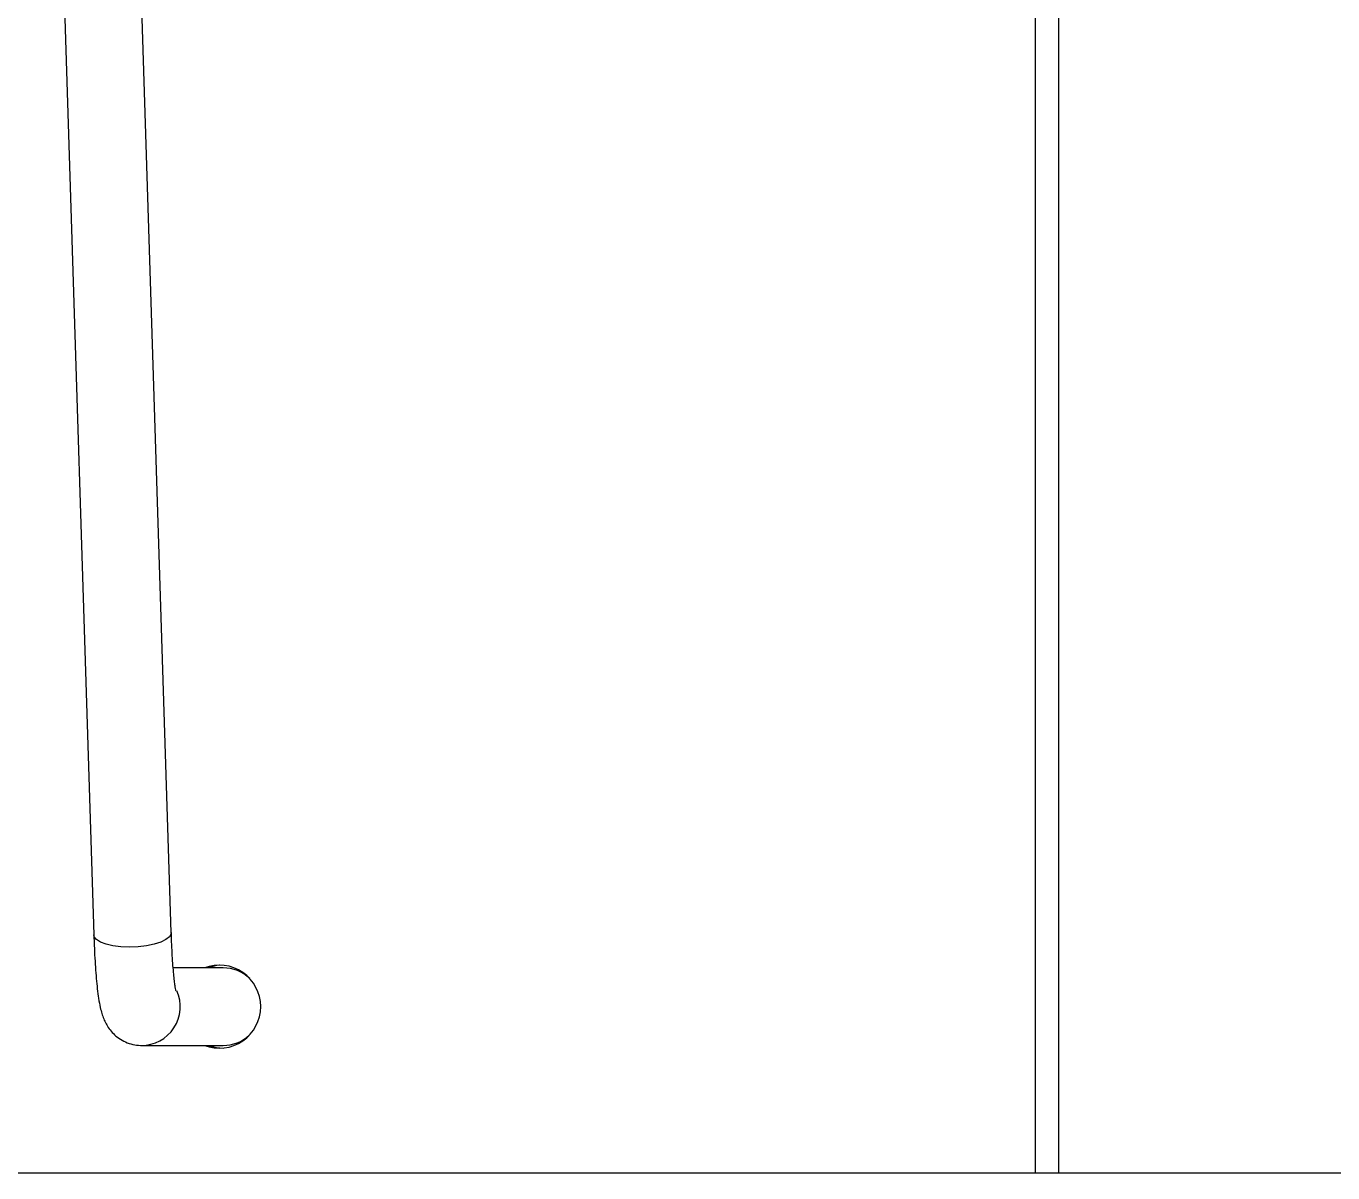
# Model space of a CAD drawing. Header units: inches. Extents: x -8 to 201, y -1 to 136.
# Drawn here: x 161.3 to 170.59, y 107.96 to 116.11 of the extents above; entities that cross this region are included whole.
import ezdxf

# ---------------------------------------------------------------- set-up
doc = ezdxf.new("R2010")
doc.units = ezdxf.units.IN
doc.layers.add('ZANO_R', color=7, linetype='Continuous', lineweight=0)
doc.layers.add('ZANO_W', color=1, linetype='Continuous', lineweight=0)
doc.styles.get("Standard").update_dxf_attribs({"font": 'arial.ttf'})
doc.dimstyles.new('amerykanie', dxfattribs={"dimtxt": 50, "dimasz": 50, "dimexe": 0.5, "dimexo": 0.5, "dimgap": 1, "dimtad": 1, "dimdec": 0, "dimzin": 0, "dimlunit": 5, "dimtxsty": 'Standard', "dimcen": 0.09, "dimclrd": 1, "dimclre": 1, "dimclrt": 1, "dimazin": 0, "dimtfac": 1, "dimtdec": 0, "dimtmove": 0, "dimatfit": 3, "dimfxl": 1, "dimtzin": 0, "dimarcsym": 1})

# ---------------------------------------------------------------- blocks, each defined once
blk = doc.blocks.new('*D477')
at = {"layer": 'ZANO_W', "color": 1, "lineweight": -2}
blk.add_arc((154.9429, 107.9573), 5.9376, 93.97094, 170.33898, dxfattribs=at)
at = {"layer": 'ZANO_W', "color": 1}
for points in [[(154.5292, 113.7141), (154.5342, 114.0474), (155.5316, 113.8657)], [(148.9234, 108.9678), (149.2555, 108.9397), (149.0053, 107.9573)]]:
    blk.add_solid(points, dxfattribs=at)
at = {"layer": 'ZANO_W', "color": 1, "insert": (150.0585, 113.3526), "char_height": 1.625, "attachment_point": 5, "rotation": 42.15496}
blk.add_mtext("95%%d41'", dxfattribs=at)

msp = doc.modelspace()

# ---------------------------------------------------------------- linework, layer by layer
at = {"layer": 'ZANO_R'}
for p, q in [((168.4771, 107.95732), (168.4771, 124.72972)), ((168.64181, 107.95732), (168.64181, 124.72972)), ((161.48232, 119.02664), (161.77983, 109.64785)), ((162.33076, 109.66533), (162.03325, 119.04412)), ((162.69969, 109.41408), (162.34406, 109.41408)), ((162.11979, 108.86287), (162.69969, 108.86287)), ((152.81072, 107.95732), (184.30819, 107.95732))]:
    msp.add_line(p, q, dxfattribs=at)
at = {"layer": 'ZANO_R', "flags": 128}
for points in [[(162.33076, 109.66533), (162.32985, 109.65659), (162.31794, 109.63561), (162.29287, 109.61569), (162.25588, 109.59782), (162.20883, 109.58289), (162.15409, 109.57166), (162.09438, 109.56469), (162.03273, 109.56233), (161.97219, 109.56469), (161.91583, 109.57166), (161.86647, 109.58289), (161.82657, 109.59782), (161.79814, 109.61569), (161.7826, 109.63561), (161.77983, 109.64785)], [(162.67266, 109.43251), (162.6521, 109.42987), (162.59409, 109.41408)], [(162.59409, 108.86287), (162.6521, 108.84707), (162.69969, 108.84318)]]:
    msp.add_lwpolyline(points, dxfattribs=at)
at = {"layer": 'ZANO_R'}
msp.add_lwpolyline([(-3.00331, 107.95732), (188.98537, 107.95732)], dxfattribs=at)
for centre, radius, start, end in [((162.67207, 109.13927), 0.29434, 359.845189, 110.990356), ((162.69959, 109.14003), 0.27405, 46.517154, 89.97895), ((162.11908, 109.13832), 0.27544, 269.350249, 24.374587), ((162.67211, 109.13762), 0.2943, 248.998395, 0.166971), ((162.69959, 109.13692), 0.27406, 270.022653, 312.555821)]:
    msp.add_arc(centre, radius, start, end, dxfattribs=at)
for points, knots in [([(162.36452, 109.24934), (162.36456, 109.2492), (162.36468, 109.24875), (162.36239, 109.25851), (162.35886, 109.27854), (162.35418, 109.31133), (162.34905, 109.35652), (162.34388, 109.41386), (162.33902, 109.48194), (162.33485, 109.558), (162.33222, 109.62069), (162.33104, 109.65696), (162.33076, 109.66533)], [0, 0, 0, 0, 0.0373544, 0.1174745, 0.2116475, 0.3192706, 0.4378287, 0.5641842, 0.6956416, 0.8303171, 0.9608741, 1, 1, 1, 1]), ([(161.77983, 109.64785), (161.7804, 109.63108), (161.78205, 109.5822), (161.78559, 109.50457), (161.79081, 109.41771), (161.79712, 109.33717), (161.80459, 109.26312), (161.81369, 109.19464), (161.82378, 109.13889), (161.83552, 109.09238), (161.8484, 109.05456), (161.86527, 109.0179), (161.88758, 108.98168), (161.91809, 108.94548), (161.95708, 108.91253), (162.00381, 108.8859), (162.05631, 108.86825), (162.096, 108.86309), (162.11723, 108.86289), (162.11979, 108.86287)], [0, 0, 0, 0, 0.043187, 0.1258892, 0.209104, 0.2932637, 0.3790743, 0.4680502, 0.5643993, 0.6299388, 0.6848547, 0.727589, 0.7697042, 0.8121636, 0.8561233, 0.9013205, 0.9472764, 0.9936416, 1, 1, 1, 1])]:
    msp.add_open_spline(points, degree=3, knots=knots, dxfattribs=at)

# ---------------------------------------------------------------- dimensions: what is measured, and where the dimension line sits
at = {"layer": 'ZANO_W'}
dim = msp.add_angular_dim_2l(base=(152.32078, 113.28462), line1=((-3.00331, 107.95732), (188.98537, 107.95732)), line2=((154.94549, 107.98326), (156.67065, 125.29747)), dimstyle='amerykanie', override={"dimtxt": 1.625, "dimasz": 1, "dimgap": 0.5, "dimdec": 4, "dimaunit": 1, "dimadec": 1, "dimtdec": 4, "dimtmove": 1, "dimfrac": 2}, dxfattribs=at)
dim.commit()
dim.dimension.update_dxf_attribs({"geometry": '*D477', "text_midpoint": (150.05845, 113.35263)})

doc.saveas('drawing.dxf')
